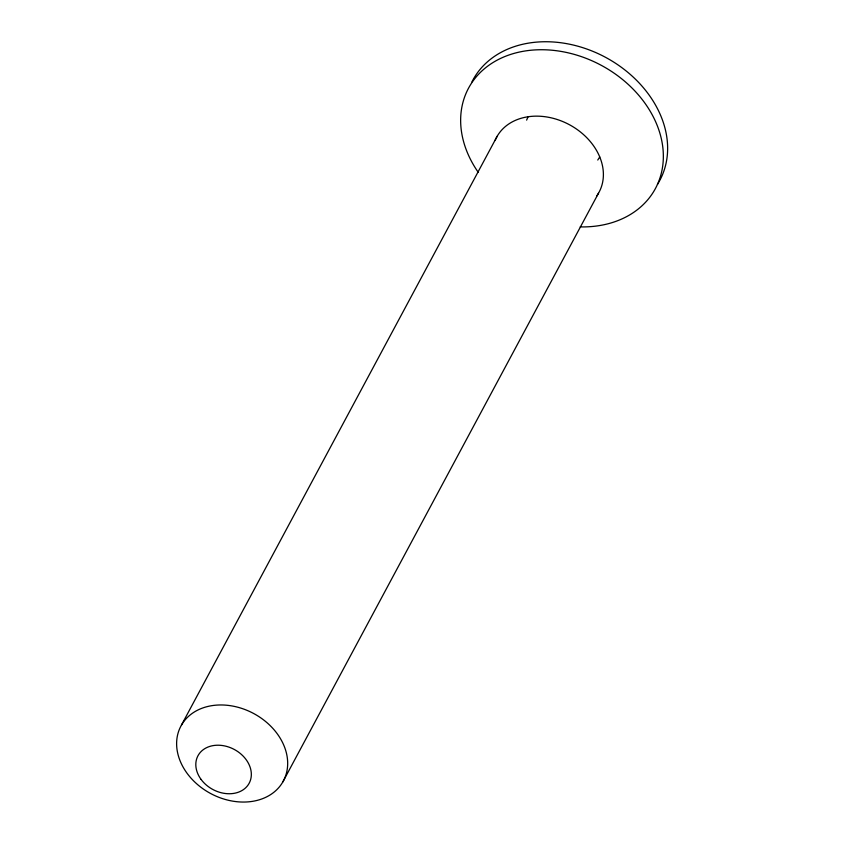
<?xml version="1.0" encoding="UTF-8"?>
<svg xmlns="http://www.w3.org/2000/svg" width="844" height="844" viewBox="0 0 844 844"><rect width="100%" height="100%" fill="white"/><g stroke="black" fill="none" stroke-linecap="round" stroke-linejoin="round"><path stroke-width="1.27" d="M526.624 120.122L528.08 116.757M181.46 725.07L497.179 136.253M282.824 781.945A58.12 45.428 28.2 0 0 226.466 705.215A58.12 45.428 28.2 0 0 187.136 773.368A58.12 45.428 28.2 0 0 282.824 781.945L598.544 193.128M597.763 160.033L599.757 156.973M478.337 172.461A106.07 82.902 28.2 0 1 516.982 52.613A106.07 82.902 28.2 0 1 658.193 128.077A106.07 82.902 28.2 0 1 580.208 226.899M471.975 81.794A106.07 82.902 28.2 0 1 607.015 58.13A106.07 82.902 28.2 0 1 657.465 184.403M495.08 140.515A58.12 45.428 28.2 0 1 569.9 124.975A58.12 45.428 28.2 0 1 596.613 196.114M201.072 779.413A29.065 22.714 28.2 0 0 248.917 783.696A29.065 22.714 28.2 0 0 220.738 745.336A29.065 22.714 28.2 0 0 201.072 779.413"/></g></svg>
